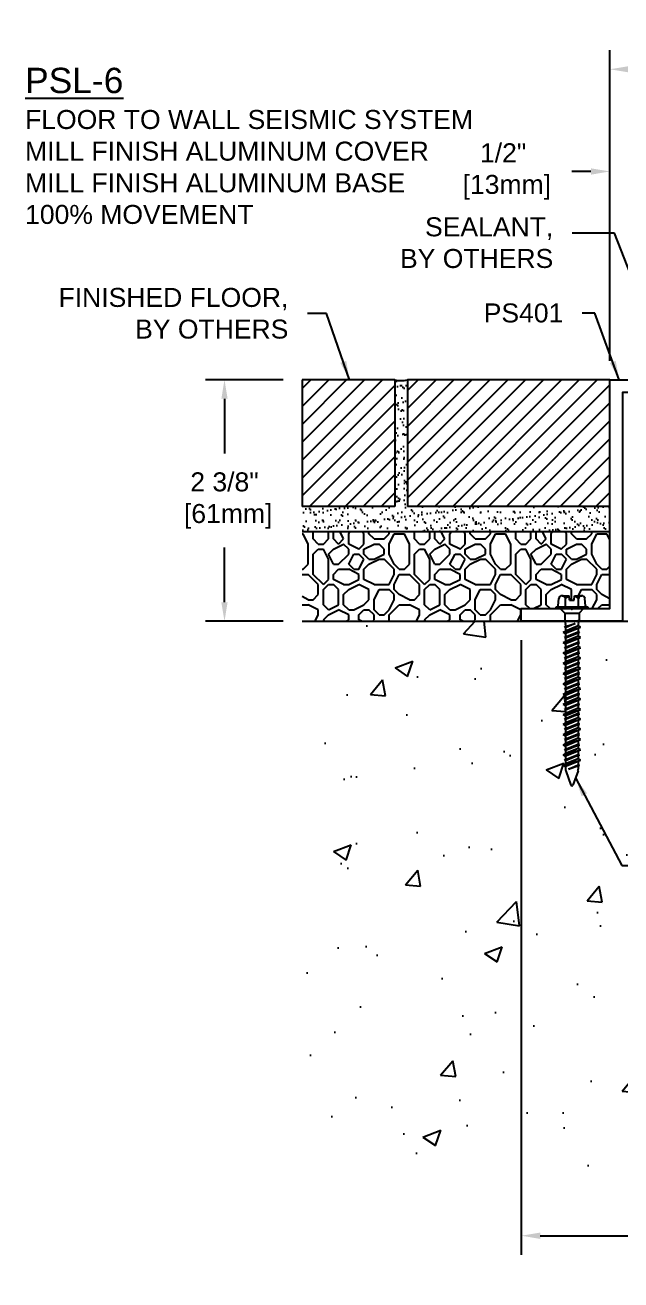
# Model space of a CAD drawing. Header units: inches. Extents: x -7 to 36.6, y -5.5 to 8.5.
# Drawn here: x -7 to -1.11, y -5.47 to 6.93 of the extents above; entities that cross this region are included whole.
import ezdxf

# ---------------------------------------------------------------- set-up
doc = ezdxf.new("R2010")
doc.units = ezdxf.units.IN
doc.header["$MEASUREMENT"] = 0
for name, color, linetype in [('ANCHORS', 4, 'Continuous'), ('CONDITIONS', 1, 'Continuous'), ('DIMENSIONS', 3, 'Continuous'), ('METALS', 7, 'Continuous'), ('TEXT', 2, 'Continuous')]:
    doc.layers.add(name, color=color, linetype=linetype)
doc.styles.add('ARIAL', font='arial.ttf')
doc.dimstyles.new('Arial', dxfattribs={"dimtxt": 0.1875, "dimasz": 0.1875, "dimexe": 0.1875, "dimexo": 0.1875, "dimgap": 0.1875, "dimtad": 0, "dimtih": 1, "dimtoh": 1, "dimdec": 4, "dimzin": 3, "dimdsep": 46, "dimlunit": 4, "dimtxsty": 'ARIAL', "dimcen": 0.125, "dimadec": 0, "dimazin": 0, "dimtfac": 1, "dimtdec": 4, "dimtofl": 0, "dimtmove": 0, "dimatfit": 3, "dimfxl": 0, "dimfrac": 2, "dimtolj": 1, "dimtzin": 0, "dimarcsym": 0})
pattern_1 = [(45, (-3, 0), (-0.0883883, 0.0883883), [])]

# ---------------------------------------------------------------- blocks, each defined once
blk = doc.blocks.new('PS401')
blk.add_lwpolyline([(4.265, 0), (3.309, 0, 0.163545), (1.394, 2.025), (1.25, 2.025), (1.25, 2.26), (1, 2.26), (1, 0), (0, 0), (0, 0.125), (0.49, 0.125), (0.5, 0.115), (0.51, 0.125), (0.875, 0.125), (0.875, 2.385), (1.375, 2.385), (1.375, 2.15), (1.425, 2.15, -0.144709), (3.257, 0.375), (3.311, 0.375, -0.007801), (3.378, 0.25), (3.515, 0.25), (3.515, 0.125), (4.265, 0.125)], format="xyb", close=True)
blk = doc.blocks.new('TH-316134')
for p, q in [((-0.097, 0.127), (-0.027, 0.127)), ((-0.023, 0.083), (-0.027, 0.127)), ((0.023, 0.083), (0.027, 0.127)), ((0.027, 0.127), (0.097, 0.127)), ((-0.157, 0.019), (0.157, 0.019)), ((-0.157, 0), (-0.157, 0.019)), ((-0.157, 0), (0.157, 0)), ((-0.135, 0.029), (-0.129, 0.1)), ((-0.115, 0), (-0.07, -0.045)), ((-0.065, 0.019), (-0.065, 0.1)), ((-0.023, 0.083), (0.023, 0.083)), ((0.064, 0.019), (0.064, 0.1)), ((0.115, 0), (0.07, -0.045)), ((0.135, 0.029), (0.129, 0.1)), ((0.157, 0.019), (0.157, 0)), ((-0.07, -0.045), (0.07, -0.045)), ((-0.07, -0.045), (-0.07, -0.112)), ((-0.069, -0.122), (-0.063, -0.148)), ((0.069, -0.122), (0.063, -0.148)), ((0.07, -0.045), (0.07, -0.112)), ((-0.086, -0.234), (0.086, -0.184)), ((-0.086, -0.234), (-0.062, -0.221)), ((-0.086, -0.234), (-0.062, -0.247)), ((-0.074, -0.184), (0.032, -0.147)), ((-0.074, -0.184), (-0.062, -0.177)), ((-0.074, -0.184), (-0.062, -0.19)), ((-0.074, -0.285), (0.074, -0.234)), ((0.032, -0.147), (-0.062, -0.19)), ((-0.062, -0.177), (0.032, -0.147)), ((-0.062, -0.157), (-0.062, -0.177)), ((0.062, -0.171), (-0.062, -0.221)), ((-0.062, -0.19), (-0.062, -0.221)), ((0.062, -0.197), (-0.062, -0.247)), ((-0.062, -0.279), (0.062, -0.228)), ((0.062, -0.241), (-0.062, -0.291)), ((-0.062, -0.247), (-0.062, -0.279)), ((0.062, -0.157), (0.062, -0.171)), ((0.086, -0.184), (0.062, -0.171)), ((0.086, -0.184), (0.062, -0.197)), ((0.062, -0.197), (0.062, -0.228)), ((0.074, -0.234), (0.062, -0.228)), ((0.074, -0.234), (0.062, -0.241)), ((0.062, -0.241), (0.062, -0.272)), ((-0.086, -0.336), (0.086, -0.285)), ((-0.086, -0.336), (-0.062, -0.323)), ((-0.086, -0.336), (-0.062, -0.349)), ((-0.074, -0.285), (-0.062, -0.279)), ((-0.074, -0.285), (-0.062, -0.291)), ((-0.074, -0.387), (0.074, -0.336)), ((0.062, -0.272), (-0.062, -0.323)), ((-0.062, -0.291), (-0.062, -0.323)), ((0.062, -0.298), (-0.062, -0.349)), ((-0.062, -0.381), (0.062, -0.33)), ((0.062, -0.342), (-0.062, -0.393)), ((-0.062, -0.349), (-0.062, -0.381)), ((0.086, -0.285), (0.062, -0.272)), ((0.086, -0.285), (0.062, -0.298)), ((0.062, -0.298), (0.062, -0.33)), ((0.074, -0.336), (0.062, -0.33)), ((0.074, -0.336), (0.062, -0.342)), ((0.062, -0.342), (0.062, -0.374)), ((-0.086, -0.437), (0.086, -0.387)), ((-0.086, -0.437), (-0.062, -0.425)), ((-0.086, -0.437), (-0.062, -0.45)), ((-0.086, -0.539), (0.086, -0.488)), ((-0.074, -0.387), (-0.062, -0.381)), ((-0.074, -0.387), (-0.062, -0.393)), ((-0.074, -0.488), (0.074, -0.437)), ((-0.074, -0.488), (-0.062, -0.482)), ((-0.074, -0.488), (-0.062, -0.494)), ((0.062, -0.374), (-0.062, -0.425)), ((-0.062, -0.393), (-0.062, -0.425)), ((0.062, -0.4), (-0.062, -0.45)), ((-0.062, -0.482), (0.062, -0.431)), ((0.062, -0.444), (-0.062, -0.494)), ((-0.062, -0.45), (-0.062, -0.482)), ((0.062, -0.475), (-0.062, -0.526)), ((-0.062, -0.494), (-0.062, -0.526)), ((0.086, -0.387), (0.062, -0.374)), ((0.086, -0.387), (0.062, -0.4)), ((0.062, -0.4), (0.062, -0.431)), ((0.074, -0.437), (0.062, -0.431)), ((0.074, -0.437), (0.062, -0.444)), ((0.062, -0.444), (0.062, -0.475)), ((0.086, -0.488), (0.062, -0.475)), ((0.086, -0.488), (0.062, -0.501)), ((-0.086, -0.539), (-0.062, -0.526)), ((-0.086, -0.539), (-0.062, -0.552)), ((-0.086, -0.641), (0.086, -0.59)), ((-0.074, -0.59), (0.074, -0.539)), ((-0.074, -0.59), (-0.062, -0.584)), ((-0.074, -0.59), (-0.062, -0.596)), ((0.062, -0.501), (-0.062, -0.552)), ((-0.062, -0.584), (0.062, -0.533)), ((0.062, -0.545), (-0.062, -0.596)), ((-0.062, -0.552), (-0.062, -0.584)), ((0.062, -0.577), (-0.062, -0.628)), ((-0.062, -0.596), (-0.062, -0.628)), ((0.062, -0.603), (-0.062, -0.654)), ((0.062, -0.501), (0.062, -0.533)), ((0.074, -0.539), (0.062, -0.533)), ((0.074, -0.539), (0.062, -0.545)), ((0.062, -0.545), (0.062, -0.577)), ((0.086, -0.59), (0.062, -0.577)), ((0.086, -0.59), (0.062, -0.603)), ((0.062, -0.603), (0.062, -0.634)), ((-0.086, -0.641), (-0.062, -0.628)), ((-0.086, -0.641), (-0.062, -0.654)), ((-0.086, -0.742), (0.086, -0.691)), ((-0.086, -0.742), (-0.062, -0.729)), ((-0.086, -0.742), (-0.062, -0.755)), ((-0.074, -0.691), (0.074, -0.641)), ((-0.074, -0.691), (-0.062, -0.685)), ((-0.074, -0.691), (-0.062, -0.698)), ((-0.074, -0.793), (0.074, -0.742)), ((-0.062, -0.685), (0.062, -0.634)), ((0.062, -0.647), (-0.062, -0.698)), ((-0.062, -0.654), (-0.062, -0.685)), ((0.062, -0.678), (-0.062, -0.729)), ((-0.062, -0.698), (-0.062, -0.729)), ((0.062, -0.704), (-0.062, -0.755)), ((-0.062, -0.787), (0.062, -0.736)), ((0.074, -0.641), (0.062, -0.634)), ((0.074, -0.641), (0.062, -0.647)), ((0.062, -0.647), (0.062, -0.678)), ((0.086, -0.691), (0.062, -0.678)), ((0.086, -0.691), (0.062, -0.704)), ((0.062, -0.704), (0.062, -0.736)), ((0.074, -0.742), (0.062, -0.736)), ((0.074, -0.742), (0.062, -0.748)), ((-0.086, -0.844), (0.086, -0.793)), ((-0.086, -0.844), (-0.062, -0.831)), ((-0.086, -0.844), (-0.062, -0.857)), ((-0.074, -0.793), (-0.062, -0.787)), ((-0.074, -0.793), (-0.062, -0.799)), ((-0.074, -0.895), (0.074, -0.844)), ((0.062, -0.748), (-0.062, -0.799)), ((-0.062, -0.755), (-0.062, -0.787)), ((0.062, -0.78), (-0.062, -0.831)), ((-0.062, -0.799), (-0.062, -0.831)), ((0.062, -0.806), (-0.062, -0.857)), ((-0.062, -0.888), (0.062, -0.838)), ((0.062, -0.85), (-0.062, -0.901)), ((-0.062, -0.857), (-0.062, -0.888)), ((0.062, -0.748), (0.062, -0.78)), ((0.086, -0.793), (0.062, -0.78)), ((0.086, -0.793), (0.062, -0.806)), ((0.062, -0.806), (0.062, -0.838)), ((0.074, -0.844), (0.062, -0.838)), ((0.074, -0.844), (0.062, -0.85)), ((0.062, -0.85), (0.062, -0.882)), ((-0.086, -0.945), (0.086, -0.895)), ((-0.086, -0.945), (-0.062, -0.932)), ((-0.086, -0.945), (-0.062, -0.958)), ((-0.074, -0.895), (-0.062, -0.888)), ((-0.074, -0.895), (-0.062, -0.901)), ((-0.074, -0.996), (0.074, -0.945)), ((-0.074, -0.996), (-0.062, -0.99)), ((0.062, -0.882), (-0.062, -0.932)), ((-0.062, -0.901), (-0.062, -0.932)), ((0.062, -0.907), (-0.062, -0.958)), ((-0.062, -0.99), (0.062, -0.939)), ((0.062, -0.951), (-0.062, -1.002)), ((-0.062, -0.958), (-0.062, -0.99)), ((0.062, -0.983), (-0.062, -1.034)), ((0.086, -0.895), (0.062, -0.882)), ((0.086, -0.895), (0.062, -0.907)), ((0.062, -0.907), (0.062, -0.939)), ((0.074, -0.945), (0.062, -0.939)), ((0.074, -0.945), (0.062, -0.951)), ((0.062, -0.951), (0.062, -0.983)), ((0.086, -0.996), (0.062, -0.983)), ((-0.086, -1.047), (0.086, -0.996)), ((-0.086, -1.047), (-0.062, -1.034)), ((-0.086, -1.047), (-0.062, -1.06)), ((-0.086, -1.141), (0.086, -1.09)), ((-0.074, -0.996), (-0.062, -1.002)), ((-0.074, -1.09), (0.074, -1.039)), ((-0.074, -1.09), (-0.062, -1.084)), ((-0.074, -1.09), (-0.062, -1.096)), ((-0.062, -1.002), (-0.062, -1.034)), ((0.062, -1.009), (-0.062, -1.06)), ((-0.062, -1.084), (0.062, -1.033)), ((0.062, -1.045), (-0.062, -1.096)), ((-0.062, -1.052), (-0.062, -1.084)), ((0.062, -1.077), (-0.062, -1.128)), ((-0.062, -1.096), (-0.062, -1.128)), ((0.062, -1.103), (-0.062, -1.154)), ((0.086, -0.996), (0.062, -1.009)), ((0.062, -1.001), (0.062, -1.033)), ((0.074, -1.039), (0.062, -1.033)), ((0.074, -1.039), (0.062, -1.045)), ((0.062, -1.045), (0.062, -1.077)), ((0.086, -1.09), (0.062, -1.077)), ((0.086, -1.09), (0.062, -1.103)), ((0.062, -1.103), (0.062, -1.134)), ((-0.086, -1.141), (-0.062, -1.128)), ((-0.086, -1.141), (-0.062, -1.154)), ((-0.086, -1.242), (0.086, -1.191)), ((-0.086, -1.242), (-0.062, -1.229)), ((-0.074, -1.191), (0.074, -1.141)), ((-0.074, -1.191), (-0.062, -1.185)), ((-0.074, -1.191), (-0.062, -1.198)), ((-0.062, -1.185), (0.062, -1.134)), ((0.062, -1.147), (-0.062, -1.198)), ((-0.062, -1.154), (-0.062, -1.185)), ((0.062, -1.178), (-0.062, -1.229)), ((-0.062, -1.198), (-0.062, -1.229)), ((0.062, -1.204), (-0.062, -1.255)), ((-0.062, -1.287), (0.062, -1.236)), ((0.074, -1.141), (0.062, -1.134)), ((0.074, -1.141), (0.062, -1.147)), ((0.062, -1.147), (0.062, -1.178)), ((0.086, -1.191), (0.062, -1.178)), ((0.086, -1.191), (0.062, -1.204)), ((0.062, -1.204), (0.062, -1.236)), ((0.074, -1.242), (0.062, -1.236)), ((-0.086, -1.242), (-0.062, -1.255)), ((-0.086, -1.344), (0.086, -1.293)), ((-0.086, -1.344), (-0.062, -1.331)), ((-0.086, -1.344), (-0.062, -1.357)), ((-0.074, -1.293), (0.074, -1.242)), ((-0.074, -1.293), (-0.062, -1.287)), ((-0.074, -1.293), (-0.062, -1.299)), ((-0.074, -1.395), (0.074, -1.344)), ((0.062, -1.248), (-0.062, -1.299)), ((-0.062, -1.255), (-0.062, -1.287)), ((0.062, -1.28), (-0.062, -1.331)), ((-0.062, -1.299), (-0.062, -1.331)), ((0.062, -1.306), (-0.062, -1.357)), ((-0.062, -1.388), (0.062, -1.338)), ((0.062, -1.35), (-0.062, -1.401)), ((-0.062, -1.357), (-0.062, -1.388)), ((0.074, -1.242), (0.062, -1.248)), ((0.062, -1.248), (0.062, -1.28)), ((0.086, -1.293), (0.062, -1.28)), ((0.086, -1.293), (0.062, -1.306)), ((0.062, -1.306), (0.062, -1.338)), ((0.074, -1.344), (0.062, -1.338)), ((0.074, -1.344), (0.062, -1.35)), ((0.062, -1.35), (0.062, -1.382)), ((-0.086, -1.445), (0.086, -1.395)), ((-0.086, -1.445), (-0.062, -1.432)), ((-0.086, -1.445), (-0.062, -1.458)), ((-0.074, -1.395), (-0.062, -1.388)), ((-0.074, -1.395), (-0.062, -1.401)), ((-0.074, -1.496), (0.074, -1.445)), ((0.062, -1.382), (-0.062, -1.432)), ((-0.062, -1.401), (-0.062, -1.432)), ((0.062, -1.407), (-0.062, -1.458)), ((-0.062, -1.49), (0.062, -1.439)), ((0.062, -1.451), (-0.062, -1.502)), ((-0.062, -1.458), (-0.062, -1.49)), ((0.062, -1.483), (-0.062, -1.534)), ((0.086, -1.395), (0.062, -1.382)), ((0.086, -1.395), (0.062, -1.407)), ((0.062, -1.407), (0.062, -1.439)), ((0.074, -1.445), (0.062, -1.439)), ((0.074, -1.445), (0.062, -1.451)), ((0.062, -1.451), (0.062, -1.483)), ((0.086, -1.496), (0.062, -1.483)), ((-0.086, -1.547), (0.086, -1.496)), ((-0.086, -1.547), (-0.062, -1.534)), ((-0.086, -1.547), (-0.062, -1.56)), ((-0.074, -1.496), (-0.062, -1.49)), ((-0.074, -1.496), (-0.062, -1.502)), ((-0.062, -1.502), (-0.062, -1.534)), ((0.062, -1.509), (-0.062, -1.56)), ((-0.062, -1.56), (-0.062, -1.586)), ((-0.06, -1.601), (-0.01, -1.744)), ((-0.034, -1.584), (0.062, -1.541)), ((-0.034, -1.584), (0.074, -1.547)), ((0.062, -1.553), (-0.034, -1.584)), ((0.06, -1.601), (0.01, -1.744)), ((0.086, -1.496), (0.062, -1.509)), ((0.062, -1.509), (0.062, -1.541)), ((0.074, -1.547), (0.062, -1.541)), ((0.074, -1.547), (0.062, -1.553)), ((0.062, -1.553), (0.062, -1.586))]:
    blk.add_line(p, q)
for centre, radius, start, end in [((-0.097, 0.095), 0.0327, 9.285, 170.715), ((0.097, 0.095), 0.0327, 9.285, 170.715), ((-0.146, 0.03), 0.0112, 270, 355), ((0, 0.038), 0.0896, 107.4215, 136.0407), ((0, 0.038), 0.0896, 43.9593, 72.5785), ((0.146, 0.03), 0.0112, 185, 270), ((-0.023, -0.112), 0.0465, 180, 191.9357), ((0.023, -0.112), 0.0465, 348.0643, 0), ((-0.109, -0.157), 0.0465, 0, 11.9357), ((0.109, -0.157), 0.0465, 168.0643, 180), ((-0.016, -1.586), 0.0465, 180, 199.3058), ((0.016, -1.586), 0.0465, 340.6942, 0), ((0, -1.739), 0.0106, 204.1001, 335.8999)]:
    blk.add_arc(centre, radius, start, end)
blk = doc.blocks.new('TH316134')
blk.add_blockref('TH-316134', (0, 0))
blk = doc.blocks.new('*D10')
at = {"layer": 'Defpoints', "color": 0}
for p in [(-2.095, 1.038), (4.42, -4.52), (4.42, -5.03)]:
    blk.add_point(p, dxfattribs=at)
at = {"layer": 'DIMENSIONS', "color": 0, "lineweight": -2}
for p, q in [((-2.095, 0.85), (-2.095, -5.218)), ((4.42, -4.707), (4.42, -5.218)), ((-1.907, -5.03), (0.438, -5.03)), ((4.233, -5.03), (1.888, -5.03))]:
    blk.add_line(p, q, dxfattribs=at)
at = {"layer": 'DIMENSIONS', "color": 0}
for points in [[(-1.907, -4.999), (-1.907, -5.062), (-2.095, -5.03)], [(4.233, -4.999), (4.233, -5.062), (4.42, -5.03)]]:
    blk.add_solid(points, dxfattribs=at)
at = {"layer": 'DIMENSIONS', "color": 0, "insert": (1.163, -5.03), "char_height": 0.1875, "attachment_point": 5, "style": 'ARIAL'}
blk.add_mtext('\\A1;6 1/2"\\P [165mm]', dxfattribs=at)
blk = doc.blocks.new('*D13')
at = {"layer": 'Defpoints', "color": 0}
for p in [(10.42, 6.489), (10.42, 5.833), (-1.22, 3.423)]:
    blk.add_point(p, dxfattribs=at)
at = {"layer": 'DIMENSIONS', "color": 0, "lineweight": -2}
for p, q in [((-1.22, 3.61), (-1.22, 6.677)), ((10.42, 6.021), (10.42, 6.677)), ((-1.032, 6.489), (3.875, 6.489)), ((10.233, 6.489), (5.325, 6.489))]:
    blk.add_line(p, q, dxfattribs=at)
at = {"layer": 'DIMENSIONS', "color": 0}
for points in [[(-1.032, 6.52), (-1.032, 6.458), (-1.22, 6.489)], [(10.233, 6.52), (10.233, 6.458), (10.42, 6.489)]]:
    blk.add_solid(points, dxfattribs=at)
at = {"layer": 'DIMENSIONS', "color": 0, "insert": (4.6, 6.489), "char_height": 0.1875, "attachment_point": 5, "style": 'ARIAL'}
blk.add_mtext('\\A1;11 5/8"\\P [296mm]', dxfattribs=at)
blk = doc.blocks.new('*D14')
at = {"layer": 'Defpoints', "color": 0}
for p in [(-1.22, 5.48), (-1.22, 3.423), (-0.72, 3.423)]:
    blk.add_point(p, dxfattribs=at)
at = {"layer": 'DIMENSIONS', "color": 0, "lineweight": -2}
for p, q in [((-1.22, 3.61), (-1.22, 5.667)), ((-0.72, 3.61), (-0.72, 5.667)), ((-1.407, 5.48), (-1.595, 5.48)), ((-0.532, 5.48), (-0.345, 5.48))]:
    blk.add_line(p, q, dxfattribs=at)
at = {"layer": 'DIMENSIONS', "color": 0}
for points in [[(-1.407, 5.511), (-1.407, 5.448), (-1.22, 5.48)], [(-0.532, 5.511), (-0.532, 5.448), (-0.72, 5.48)]]:
    blk.add_solid(points, dxfattribs=at)
at = {"layer": 'DIMENSIONS', "color": 0, "insert": (-2.274, 5.48), "char_height": 0.1875, "attachment_point": 5, "style": 'ARIAL'}
blk.add_mtext('\\A1;1/2"\\P [13mm]', dxfattribs=at)
blk = doc.blocks.new('*D17')
at = {"layer": 'Defpoints', "color": 0}
for p in [(-4.26, 3.423), (-5.026, 1.038), (-4.26, 1.038)]:
    blk.add_point(p, dxfattribs=at)
at = {"layer": 'DIMENSIONS', "color": 0, "lineweight": -2}
for p, q in [((-4.448, 3.423), (-5.214, 3.423)), ((-5.026, 3.235), (-5.026, 2.696)), ((-5.026, 1.225), (-5.026, 1.765)), ((-4.448, 1.038), (-5.214, 1.038))]:
    blk.add_line(p, q, dxfattribs=at)
at = {"layer": 'DIMENSIONS', "color": 0}
for points in [[(-5.057, 3.235), (-4.995, 3.235), (-5.026, 3.423)], [(-5.057, 1.225), (-4.995, 1.225), (-5.026, 1.038)]]:
    blk.add_solid(points, dxfattribs=at)
at = {"layer": 'DIMENSIONS', "color": 0, "insert": (-5.026, 2.23), "char_height": 0.1875, "attachment_point": 5, "style": 'ARIAL'}
blk.add_mtext('\\A1;2 3/8"\\P [61mm]', dxfattribs=at)

msp = doc.modelspace()

# ---------------------------------------------------------------- hatches: boundary and pattern name
at = {"layer": 'CONDITIONS'}
h = msp.add_hatch(dxfattribs=at)
h.set_pattern_fill('AR-SAND', color=256, scale=0.0625, style=0)
h.set_pattern_definition([(37.5, (-3, 0), (-0.003937, 0.1204265), [0, -0.095, 0, -0.10625, 0, -0.1015625]), (7.5, (-3, 0), (0.110611, 0.176384), [0, -0.05125, 0, -0.085625, 0, -0.0328125]), (327.5, (-3.07687, 0), (0.194634, 0.0003537), [0, -0.03125, 0, -0.1125, 0, -0.146875]), (317.5, (-3.07687, 0), (0.187883, 0.054855), [0, -0.015625, 0, -0.07375, 0, -0.084375])])
h.paths.add_polyline_path([(-3.21967, 3.4226, -0.1359599), (-3.34467, 3.4226), (-3.34467, 2.1726), (-4.26005, 2.1726), (-4.26005, 1.9226), (-1.21967, 1.9226), (-1.21967, 2.1726), (-3.21967, 2.1726)])
h = msp.add_hatch(dxfattribs=at)
h.set_pattern_fill('ANSI31', color=256, style=0)
h.set_pattern_definition(pattern_1)
h.paths.add_polyline_path([(-3.34467, 3.4226), (-4.26005, 3.4226), (-4.26005, 2.1726), (-3.34467, 2.1726)])
h = msp.add_hatch(dxfattribs=at)
h.set_pattern_fill('ANSI31', color=256, style=0)
h.set_pattern_definition(pattern_1)
h.paths.add_polyline_path([(-1.21967, 2.1726), (-1.21967, 3.4226), (-3.21967, 3.4226), (-3.21967, 2.1726)])
h = msp.add_hatch(dxfattribs=at)
h.set_pattern_fill('AGGREGAT', color=256, style=0)
h.set_pattern_definition([(0, (-3, 0), (1, 1), [0.1, -0.15, 0.05, -0.15, 0.05, -0.5]), (0, (-2.5, 0.1), (1, 1), [0.05, -0.95]), (0, (-2.8, 0.15), (1, 1), [0.05, -0.1, 0.05, -0.8]), (0, (-2.3, 0.2), (1, 1), [0.1, -0.9]), (0, (-2.2, 0.25), (1, 1), [0.05, -0.95]), (0, (-2.5, 0.35), (1, 1), [0.1, -0.9]), (0, (-3, 0.4), (1, 1), [0.05, -0.1, 0.05, -0.25, 0.15, -0.4]), (0, (-2.3, 0.5), (1, 1), [0.1, -0.9]), (0, (-2.9, 0.55), (1, 1), [0.1, -0.05, 0.05, -0.4, 0.05, -0.35]), (0, (-2.95, 0.6), (1, 1), [0.05, -0.95]), (0, (-2.6, 0.65), (1, 1), [0.05, -0.05, 0.05, -0.85]), (0, (-2.75, 0.7), (1, 1), [0.05, -0.95]), (0, (-2.1, 0.75), (1, 1), [0.05, -0.95]), (0, (-2.55, 0.8), (1, 1), [0.05, -0.4, 0.05, -0.5]), (0, (-2.55, 0.85), (1, 1), [0.1, -0.9]), (0, (-2.35, 0.9), (1, 1), [0.1, -0.9]), (0, (-2.95, 0.95), (1, 1), [0.05, -0.6, 0.1, -0.25]), (90, (-3, 0.45), (-1, 1), [0.2, -0.2, 0.1, -0.5]), (90, (-2.95, 0.45), (-1, 1), [0.05, -0.35, 0.1, -0.5]), (90, (-2.9, 0.2), (-1, 1), [0.15, -0.85]), (90, (-2.85, 0.2), (-1, 1), [0.1, -0.9]), (90, (-2.8, 0.05), (-1, 1), [0.05, -0.6, 0.05, -0.05, 0.1, -0.15]), (90, (-2.7, 0.05), (-1, 1), [0.05, -0.35, 0.05, -0.55]), (90, (-2.65, 0.45), (-1, 1), [0.1, -0.15, 0.05, -0.05, 0.1, -0.55]), (90, (-2.6, 0.25), (-1, 1), [0.1, -0.55, 0.05, -0.3]), (90, (-2.55, 0.05), (-1, 1), [0.05, -0.05, 0.1, -0.8]), (90, (-2.45, 0.7), (-1, 1), [0.05, -0.95]), (90, (-2.4, 0.7), (-1, 1), [0.1, -0.1, 0.05, -0.05, 0.1, -0.6]), (90, (-2.35, 0.25), (-1, 1), [0.05, -0.05, 0.05, -0.1, 0.05, -0.7]), (90, (-2.2, 0.6), (-1, 1), [0.2, -0.8]), (90, (-2.15, 0.5), (-1, 1), [0.2, -0.15, 0.1, -0.55]), (90, (-2.1, 0.1), (-1, 1), [0.05, -0.15, 0.1, -0.7]), (90, (-2.05, 0.2), (-1, 1), [0.15, -0.85]), (45, (-2.6, 0), (6e-17, 1), [0.0707, -1.3435]), (45, (-2.05, 0.05), (6e-17, 1), [0.07071, -1.20208, 0.07071, -0.07071]), (45, (-2.7, 0.1), (6e-17, 1), [0.07071, -0.56568, 0.07071, -0.70711]), (45, (-2.45, 0.1), (6e-17, 1), [0.07071, -1.13137, 0.07071, -0.14142]), (45, (-2.4, 0.1), (6e-17, 1), [0.14142, -0.56568, 0.14142, -0.56569]), (45, (-2.65, 0.2), (6e-17, 1), [0.0707, -0.6364, 0.0707, -0.0707, 0.0707, -0.49501]), (45, (-2.15, 0.25), (6e-17, 1), [0.07071, -0.07071, 0.07071, -1.20208]), (45, (-2.85, 0.3), (6e-17, 1), [0.07071, -0.84852, 0.07071, -0.42427]), (45, (-2.05, 0.4), (6e-17, 1), [0.0707, -0.0707, 0.0707, -0.28284, 0.0707, -0.84857]), (45, (-2.65, 0.55), (6e-17, 1), [0.0707, -1.3435]), (45, (-2.9, 0.6), (6e-17, 1), [0.14142, -1.2728]), (45, (-3, 0.7), (6e-17, 1), [0.07071, -0.07071, 0.07071, -1.20208]), (45, (-2.45, 0.85), (6e-17, 1), [0.0707, -1.3435]), (45, (-2.15, 0.95), (6e-17, 1), [0.0707, -1.3435]), (135, (-2.55, 0.1), (6e-17, 1), [0.0707, -1.3435]), (135, (-2.5, 0.1), (6e-17, 1), [0.0707, -1.3435]), (135, (-2.8, 0.15), (6e-17, 1), [0.07071, -0.28284, 0.14142, -0.91924]), (135, (-3, 0.15), (6e-17, 1), [0.0707, -1.3435]), (135, (-2.35, 0.3), (6e-17, 1), [0.07071, -0.56569, 0.07071, -0.70711]), (135, (-2.3, 0.3), (6e-17, 1), [0.0707, -0.4243, 0.0707, -0.4242, 0.0707, -0.35361]), (135, (-2.9, 0.35), (6e-17, 1), [0.0707, -1.3435]), (135, (-2.1, 0.4), (6e-17, 1), [0.1414, -0.35355, 0.0707, -0.0707, 0.0707, -0.70716]), (135, (-2.75, 0.55), (6e-17, 1), [0.0707, -1.3435]), (135, (-2.35, 0.55), (6e-17, 1), [0.14142, -1.2728]), (135, (-2.3, 0.55), (6e-17, 1), [0.0707, -1.3435]), (135, (-2.6, 0.65), (6e-17, 1), [0.0707, -1.3435]), (135, (-2.9, 0.8), (6e-17, 1), [0.0707, -1.3435]), (135, (-2.1, 0.8), (6e-17, 1), [0.0707, -1.3435]), (26.565, (-2.9, 0), (1, 4e-10), [0.1118, -2.12427]), (26.565, (-3, 0.1), (1, 4e-10), [0.1118, -2.12427]), (26.565, (-3, 0.15), (1, 4e-10), [0.1118, -2.12427]), (26.565, (-2.75, 0.15), (1, 4e-10), [0.1118, -2.12427]), (26.565, (-2.8, 0.35), (1, 4e-10), [0.1118, -2.12427]), (26.565, (-2.8, 0.4), (1, 4e-10), [0.1118, -2.12427]), (26.565, (-2.6, 0.6), (1, 4e-10), [0.1118, -2.12427]), (26.565, (-2.55, 0.65), (1, 4e-10), [0.1118, -2.12427]), (26.565, (-2.95, 0.75), (1, 4e-10), [0.1118, -2.12427]), (26.565, (-2.65, 0.75), (1, 4e-10), [0.1118, -2.12427]), (63.435, (-2.15, 0), (5e-11, 1), [0.1118, -2.12427]), (63.435, (-2.4, 0.15), (5e-11, 1), [0.1118, -2.12427]), (63.435, (-2.55, 0.25), (5e-11, 1), [0.1118, -2.12427]), (63.435, (-2.4, 0.4), (5e-11, 1), [0.1118, -2.12427]), (63.435, (-2.35, 0.4), (5e-11, 1), [0.1118, -2.12427]), (63.435, (-2.7, 0.55), (5e-11, 1), [0.1118, -2.12427]), (63.435, (-2.8, 0.6), (5e-11, 1), [0.1118, -2.12427]), (63.435, (-2.4, 0.8), (5e-11, 1), [0.1118, -2.12427]), (63.435, (-2.8, 0.9), (5e-11, 1), [0.1118, -2.12427]), (116.565, (-2.95, 0.6), (-4e-10, 1), [0.1118, -2.12427]), (116.565, (-2.35, 0.6), (-4e-10, 1), [0.1118, -2.12427]), (116.565, (-3, 0.65), (-4e-10, 1), [0.1118, -2.12427]), (116.565, (-2.2, 0.8), (-4e-10, 1), [0.1118, -2.12427]), (116.565, (-2.85, 0.85), (-4e-10, 1), [0.1118, -2.12427]), (116.565, (-2.65, 0.9), (-4e-10, 1), [0.1118, -2.12427]), (153.435, (-2.6, 0), (-1, 4e-10), [0.1118, -2.12427]), (153.435, (-2.8, 0.1), (-1, 4e-10), [0.1118, -2.12427]), (153.435, (-2.1, 0.15), (-1, 4e-10), [0.1118, -2.12427]), (153.435, (-2.2, 0.25), (-1, 4e-10), [0.1118, -2.12427]), (153.435, (-2.6, 0.35), (-1, 4e-10), [0.1118, -2.12427]), (153.435, (-2.85, 0.4), (-1, 4e-10), [0.1118, -2.12427]), (153.435, (-2.55, 0.4), (-1, 4e-10), [0.1118, -2.12427]), (153.435, (-2.7, 0.5), (-1, 4e-10), [0.1118, -2.12427]), (153.435, (-2.7, 0.75), (-1, 4e-10), [0.1118, -2.12427]), (153.435, (-3, 0.95), (-1, 4e-10), [0.1118, -2.12427]), (153.435, (-2.4, 0.95), (-1, 4e-10), [0.1118, -2.12427]), (153.435, (-2.3, 0.95), (-1, 4e-10), [0.1118, -2.12427])])
h.paths.add_polyline_path([(-4.26005, 1.9226), (-4.26005, 1.0376), (-2.09467, 1.0376), (-2.09467, 1.1626), (-1.75142, 1.1626), (-1.75142, 1.18135), (-1.74109, 1.18135, 0.38887873), (-1.72988, 1.19161), (-1.72367, 1.26269, -0.36750749), (-1.69142, 1.2901), (-1.62185, 1.2901), (-1.61792, 1.2451), (-1.57142, 1.2451), (-1.56748, 1.2901), (-1.49792, 1.2901, -0.36750749), (-1.46567, 1.26269), (-1.45945, 1.19161, 0.38887873), (-1.44824, 1.18135), (-1.43792, 1.18135), (-1.43792, 1.1626), (-1.21967, 1.1626), (-1.21967, 1.9226)])
h = msp.add_hatch(dxfattribs=at)
h.set_pattern_fill('AR-CONC', color=256, scale=0.25, style=0)
h.paths.add_polyline_path([(3.3607, -0.4085, -0.06652555), (3.3582, -0.39643), (3.33408, -0.38344), (3.35808, -0.37052), (3.35808, -0.33883), (3.34664, -0.33266), (3.35808, -0.3265), (3.35808, -0.29411), (3.33408, -0.28118), (3.35808, -0.26826), (3.35808, -0.23656), (3.34664, -0.2304), (3.35808, -0.22424), (3.35808, -0.19185), (3.33408, -0.17892), (3.35808, -0.166), (3.35808, -0.1343), (3.34664, -0.12814), (3.35808, -0.12198), (3.35808, -0.08621), (3.33408, -0.07329), (3.35808, -0.06036), (3.35808, -0.02867), (3.34664, -0.02251), (3.35808, -0.01634), (3.35808, 0.02391), (3.33408, 0.03684), (3.35808, 0.04976), (3.35808, 0.08146), (3.34664, 0.08762), (3.35808, 0.09378), (3.35808, 0.10593), (3.35808, 0.1318), (3.33408, 0.14472), (3.35808, 0.15764), (3.35808, 0.18934), (3.34664, 0.1955), (3.35808, 0.20166), (3.35808, 0.23336), (3.33408, 0.24628), (3.35808, 0.25921), (3.35808, 0.2909), (3.34664, 0.29706), (3.35808, 0.30323), (3.35808, 0.33492), (3.33408, 0.34785), (3.35808, 0.36077), (3.35808, 0.39246), (3.34664, 0.39863), (3.35808, 0.40479), (3.35808, 0.43648), (3.33408, 0.44941), (3.35808, 0.46233), (3.35808, 0.49403), (3.34664, 0.50019), (3.35808, 0.50635), (3.35808, 0.53805), (3.33408, 0.55097), (3.35808, 0.56389), (3.35808, 0.59559), (3.34664, 0.60175), (3.35808, 0.60791), (3.35808, 0.63961), (3.33408, 0.65253), (3.35808, 0.66546), (3.35808, 0.69715), (3.34664, 0.70331), (3.35808, 0.70948), (3.35808, 0.74117), (3.33408, 0.7541), (3.35808, 0.76702), (3.35808, 0.79871), (3.34664, 0.80488), (3.35808, 0.81104), (3.35808, 0.84273), (3.33408, 0.85566), (3.35808, 0.86858), (3.35808, 0.90028), (3.34664, 0.90644), (3.35808, 0.9126), (3.35808, 0.9443), (3.33408, 0.95722), (3.35808, 0.97014), (3.35808, 1.00184), (3.34664, 1.008), (3.35808, 1.01416), (3.35808, 1.0343, 0.01774848), (3.35797, 1.0376), (3.17033, 1.0376), (-1.52662, 1.0376), (-1.53141, 1.01491, 0.05212645), (-1.53242, 1.0053), (-1.53242, 0.99193), (-1.50842, 0.979), (-1.53242, 0.96608), (-1.53242, 0.93438), (-1.52097, 0.92822), (-1.53242, 0.92206), (-1.53242, 0.89036), (-1.50842, 0.87744), (-1.53242, 0.86451), (-1.53242, 0.83282), (-1.52097, 0.82666), (-1.53242, 0.82049), (-1.53242, 0.7888), (-1.50842, 0.77588), (-1.53242, 0.76295), (-1.53242, 0.73126), (-1.52097, 0.7251), (-1.53242, 0.71893), (-1.53242, 0.68724), (-1.50842, 0.67431), (-1.53242, 0.66139), (-1.53242, 0.6297), (-1.52097, 0.62353), (-1.53242, 0.61737), (-1.53242, 0.58568), (-1.50842, 0.57275), (-1.53242, 0.55983), (-1.53242, 0.52813), (-1.52097, 0.52197), (-1.53242, 0.51581), (-1.53242, 0.48411), (-1.50842, 0.47119), (-1.53242, 0.45826), (-1.53242, 0.42657), (-1.52097, 0.42041), (-1.53242, 0.41424), (-1.53242, 0.38255), (-1.50842, 0.36963), (-1.53242, 0.3567), (-1.53242, 0.32501), (-1.52097, 0.31885), (-1.53242, 0.31268), (-1.53242, 0.28099), (-1.50842, 0.26806), (-1.53242, 0.25514), (-1.53242, 0.22345), (-1.52097, 0.21728), (-1.53242, 0.21112), (-1.53242, 0.17943), (-1.50842, 0.1665), (-1.53242, 0.15358), (-1.53242, 0.1297), (-1.52097, 0.12353), (-1.53242, 0.11737), (-1.53242, 0.08568), (-1.50842, 0.07275), (-1.53242, 0.05983), (-1.53242, 0.02813), (-1.52097, 0.02197), (-1.53242, 0.01581), (-1.53242, -0.01589), (-1.50842, -0.02881), (-1.53242, -0.04174), (-1.53242, -0.07343), (-1.52097, -0.07959), (-1.53242, -0.08576), (-1.53242, -0.11745), (-1.50842, -0.13037), (-1.53242, -0.1433), (-1.53242, -0.17499), (-1.52097, -0.18115), (-1.53242, -0.18732), (-1.53242, -0.21901), (-1.50842, -0.23194), (-1.53242, -0.24486), (-1.53242, -0.27655), (-1.52097, -0.28272), (-1.53242, -0.28888), (-1.53242, -0.32057), (-1.50842, -0.3335), (-1.53242, -0.34642), (-1.53242, -0.37812), (-1.52097, -0.38428), (-1.53242, -0.39044), (-1.53242, -0.42307, -0.08443704), (-1.53503, -0.43844), (-1.58444, -0.57949, -0.77412328), (-1.60489, -0.57949), (-1.6543, -0.43844, -0.08443704), (-1.65692, -0.42307), (-1.65692, -0.3972), (-1.68092, -0.38428), (-1.65692, -0.37136), (-1.65692, -0.33966), (-1.66836, -0.3335), (-1.65692, -0.32734), (-1.65692, -0.29564), (-1.68092, -0.28272), (-1.65692, -0.26979), (-1.65692, -0.2381), (-1.66836, -0.23194), (-1.65692, -0.22577), (-1.65692, -0.19408), (-1.68092, -0.18115), (-1.65692, -0.16823), (-1.65692, -0.13654), (-1.66836, -0.13037), (-1.65692, -0.12421), (-1.65692, -0.09252), (-1.68092, -0.07959), (-1.65692, -0.06667), (-1.65692, -0.03497), (-1.66836, -0.02881), (-1.65692, -0.02265), (-1.65692, 0.00905), (-1.68092, 0.02197), (-1.65692, 0.03489), (-1.65692, 0.06659), (-1.66836, 0.07275), (-1.65692, 0.07891), (-1.65692, 0.1028), (-1.68092, 0.11572), (-1.65692, 0.12864), (-1.65692, 0.16034), (-1.66836, 0.1665), (-1.65692, 0.17266), (-1.65692, 0.20436), (-1.68092, 0.21728), (-1.65692, 0.23021), (-1.65692, 0.2619), (-1.66836, 0.26806), (-1.65692, 0.27423), (-1.65692, 0.30592), (-1.68092, 0.31885), (-1.65692, 0.33177), (-1.65692, 0.36346), (-1.66836, 0.36963), (-1.65692, 0.37579), (-1.65692, 0.40748), (-1.68092, 0.42041), (-1.65692, 0.43333), (-1.65692, 0.46503), (-1.66836, 0.47119), (-1.65692, 0.47735), (-1.65692, 0.50905), (-1.68092, 0.52197), (-1.65692, 0.53489), (-1.65692, 0.56659), (-1.66836, 0.57275), (-1.65692, 0.57891), (-1.65692, 0.61061), (-1.68092, 0.62353), (-1.65692, 0.63646), (-1.65692, 0.66815), (-1.66836, 0.67431), (-1.65692, 0.68048), (-1.65692, 0.71217), (-1.68092, 0.7251), (-1.65692, 0.73802), (-1.65692, 0.76971), (-1.66836, 0.77588), (-1.65692, 0.78204), (-1.65692, 0.81373), (-1.68092, 0.82666), (-1.65692, 0.83958), (-1.65692, 0.87128), (-1.66836, 0.87744), (-1.65692, 0.8836), (-1.65692, 0.9153), (-1.68092, 0.92822), (-1.65692, 0.94114), (-1.65692, 0.97284), (-1.66836, 0.979), (-1.65692, 0.98516), (-1.65692, 1.0053, 0.05212645), (-1.65792, 1.01491), (-1.66272, 1.0376), (-2.09467, 1.0376), (-4.26005, 1.0376), (-4.26005, -4.51977), (4.42033, -4.51977), (4.42033, 1.0376), (3.4827, 1.0376, 0.01774848), (3.48258, 1.0343), (3.48258, 1.02093), (3.50658, 1.008), (3.48258, 0.99508), (3.48258, 0.96338), (3.49403, 0.95722), (3.48258, 0.95106), (3.48258, 0.91936), (3.50658, 0.90644), (3.48258, 0.89351), (3.48258, 0.86182), (3.49403, 0.85566), (3.48258, 0.84949), (3.48258, 0.8178), (3.50658, 0.80488), (3.48258, 0.79195), (3.48258, 0.76026), (3.49403, 0.7541), (3.48258, 0.74793), (3.48258, 0.71624), (3.50658, 0.70331), (3.48258, 0.69039), (3.48258, 0.6587), (3.49403, 0.65253), (3.48258, 0.64637), (3.48258, 0.61468), (3.50658, 0.60175), (3.48258, 0.58883), (3.48258, 0.55713), (3.49403, 0.55097), (3.48258, 0.54481), (3.48258, 0.51311), (3.50658, 0.50019), (3.48258, 0.48726), (3.48258, 0.45557), (3.49403, 0.44941), (3.48258, 0.44324), (3.48258, 0.41155), (3.50658, 0.39863), (3.48258, 0.3857), (3.48258, 0.35401), (3.49403, 0.34785), (3.48258, 0.34168), (3.48258, 0.30999), (3.50658, 0.29706), (3.48258, 0.28414), (3.48258, 0.25245), (3.49403, 0.24628), (3.48258, 0.24012), (3.48258, 0.20843), (3.50658, 0.1955), (3.48258, 0.18258), (3.48258, 0.14457), (3.49403, 0.1384), (3.48258, 0.13224), (3.48258, 0.10055), (3.50658, 0.08762), (3.48258, 0.0747), (3.48258, 0.03444), (3.49403, 0.02827), (3.48258, 0.02211), (3.48258, -0.00958), (3.50658, -0.02251), (3.48258, -0.03543), (3.48258, -0.07119), (3.49403, -0.07736), (3.48258, -0.08352), (3.48258, -0.11521), (3.50658, -0.12814), (3.48258, -0.14106), (3.48258, -0.17346), (3.49403, -0.17962), (3.48258, -0.18578), (3.48258, -0.21748), (3.50658, -0.2304), (3.48258, -0.24333), (3.48258, -0.27572), (3.49403, -0.28188), (3.48258, -0.28804), (3.48258, -0.31974), (3.50658, -0.33266), (3.48258, -0.34559), (3.48258, -0.36921), (3.4971, -0.36267), (3.50855, -0.36883), (3.4971, -0.375), (3.48258, -0.37966), (3.48258, -0.39312, -0.08443704), (3.47997, -0.4085), (3.43056, -0.54955, -0.77412328), (3.41011, -0.54955)])
h.paths.add_polyline_path([(2.00476, -1.95629), (3.08257, -1.95629), (3.08257, -2.60363), (2.00476, -2.60363)], flags=24)
h.paths.add_polyline_path([(1.87255, 0.53817), (2.68445, 0.53817), (2.68445, 0.25053), (1.87255, 0.25053)], flags=24)
h.paths.add_polyline_path([(0.42974, 0.02074), (2.60926, 0.02074), (2.60926, -0.63491), (0.42974, -0.63491)], flags=24)
h.paths.add_polyline_path([(-0.83486, -1.04716), (1.34467, -1.04716), (1.34467, -1.70281), (-0.83486, -1.70281)], flags=24)

# ---------------------------------------------------------------- linework, layer by layer
for p, q in [((-4.26005, 3.4226), (-4.26005, 2.1726)), ((-3.34467, 3.4226), (-4.26005, 3.4226)), ((-3.34467, 3.4226), (-3.34467, 2.1726)), ((-1.21967, 3.4226), (-3.21967, 3.4226)), ((-3.21967, 3.4226), (-3.21967, 2.1726)), ((-3.34467, 2.1726), (-4.26005, 2.1726)), ((-1.21967, 2.1726), (-3.21967, 2.1726)), ((-1.21967, 1.9226), (-4.26005, 1.9226)), ((-4.26005, 1.0376), (4.42033, 1.0376))]:
    msp.add_line(p, q, dxfattribs=at)
msp.add_arc((-3.28217, 3.64819), 0.2341, 254.515091, 285.484909, dxfattribs=at)

# ---------------------------------------------------------------- block references
at = {"layer": 'ANCHORS'}
msp.add_blockref('TH316134', (-1.59467, 1.1626), dxfattribs=at)
at = {"layer": 'METALS'}
msp.add_blockref('PS401', (-2.09467, 1.0376), dxfattribs=at)

# ---------------------------------------------------------------- texts
at = {"layer": 'TEXT', "insert": (-6.99531, 6.50365), "char_height": 0.25, "width": 5.28125, "attachment_point": 1, "style": 'ARIAL'}
msp.add_mtext('{\\LPSL-6\\P\\H0.75x;\\lFLOOR TO WALL SEISMIC SYSTEM\\PMILL FINISH ALUMINUM COVER\\PMILL FINISH ALUMINUM BASE\\P100% MOVEMENT}', dxfattribs=at)
at = {"layer": 'TEXT', "char_height": 0.1875, "attachment_point": 6, "style": 'ARIAL'}
for s, insert in [('\\A1;SEALANT,\\PBY OTHERS', (-1.7791, 4.77551)), ('\\A1;FINISHED FLOOR,\\PBY OTHERS', (-4.39504, 4.07817)), ('\\A1;PS401', (-1.67949, 4.08136))]:
    msp.add_mtext(s, dxfattribs=dict(at, insert=insert))

# ---------------------------------------------------------------- dimensions: what is measured, and where the dimension line sits
at = {"layer": 'DIMENSIONS'}
for base, p1, p2, picture, middle in [((10.42033, 6.48904), (-1.21967, 3.4226), (10.42033, 5.83312), '*D13', (4.60033, 6.48904)), ((-1.21967, 5.47956), (-0.71967, 3.4226), (-1.21967, 3.4226), '*D14', (-2.27419, 5.47956)), ((4.42033, -5.03029), (-2.09467, 1.0376), (4.42033, -4.51977), '*D10', (1.16283, -5.03029))]:
    dim = msp.add_linear_dim(base=base, p1=p1, p2=p2, dimstyle='Arial', override={"dimpost": '\\X'}, dxfattribs=at)
    dim.commit()
    dim.dimension.update_dxf_attribs({"geometry": picture, "text_midpoint": middle, "dimtype": 160})
dim = msp.add_linear_dim(base=(-5.02611, 1.0376), p1=(-4.26005, 3.4226), p2=(-4.26005, 1.0376), angle=90, dimstyle='Arial', override={"dimpost": '\\X'}, dxfattribs=at)
dim.commit()
dim.dimension.update_dxf_attribs({"geometry": '*D17', "text_midpoint": (-5.02611, 2.2301), "dimtype": 160})

# ---------------------------------------------------------------- leaders
at = {"layer": 'TEXT', "annotation_type": 0, "has_hookline": 1}
for points, hookline_direction, text_width in [([(-0.58962, 3.37347), (-1.17348, 4.86926), (-1.5916, 4.86926)], 1, 1.48082), ([(-3.79103, 3.4226), (-4.02004, 4.07817), (-4.20754, 4.07817)], 1, 2.22557), ([(-1.12719, 3.4226), (-1.36699, 4.08136), (-1.49199, 4.08136)], 1, 0.71815), ([(-1.56003, -0.5098), (-1.10048, -1.37499), (-0.97548, -1.37499)], 0, 2.08578)]:
    msp.add_leader(points, dimstyle='Arial', override={"dimgap": 0.1875, "dimtad": 0}, dxfattribs=dict(at, hookline_direction=hookline_direction, text_width=text_width))

doc.saveas('drawing.dxf')
